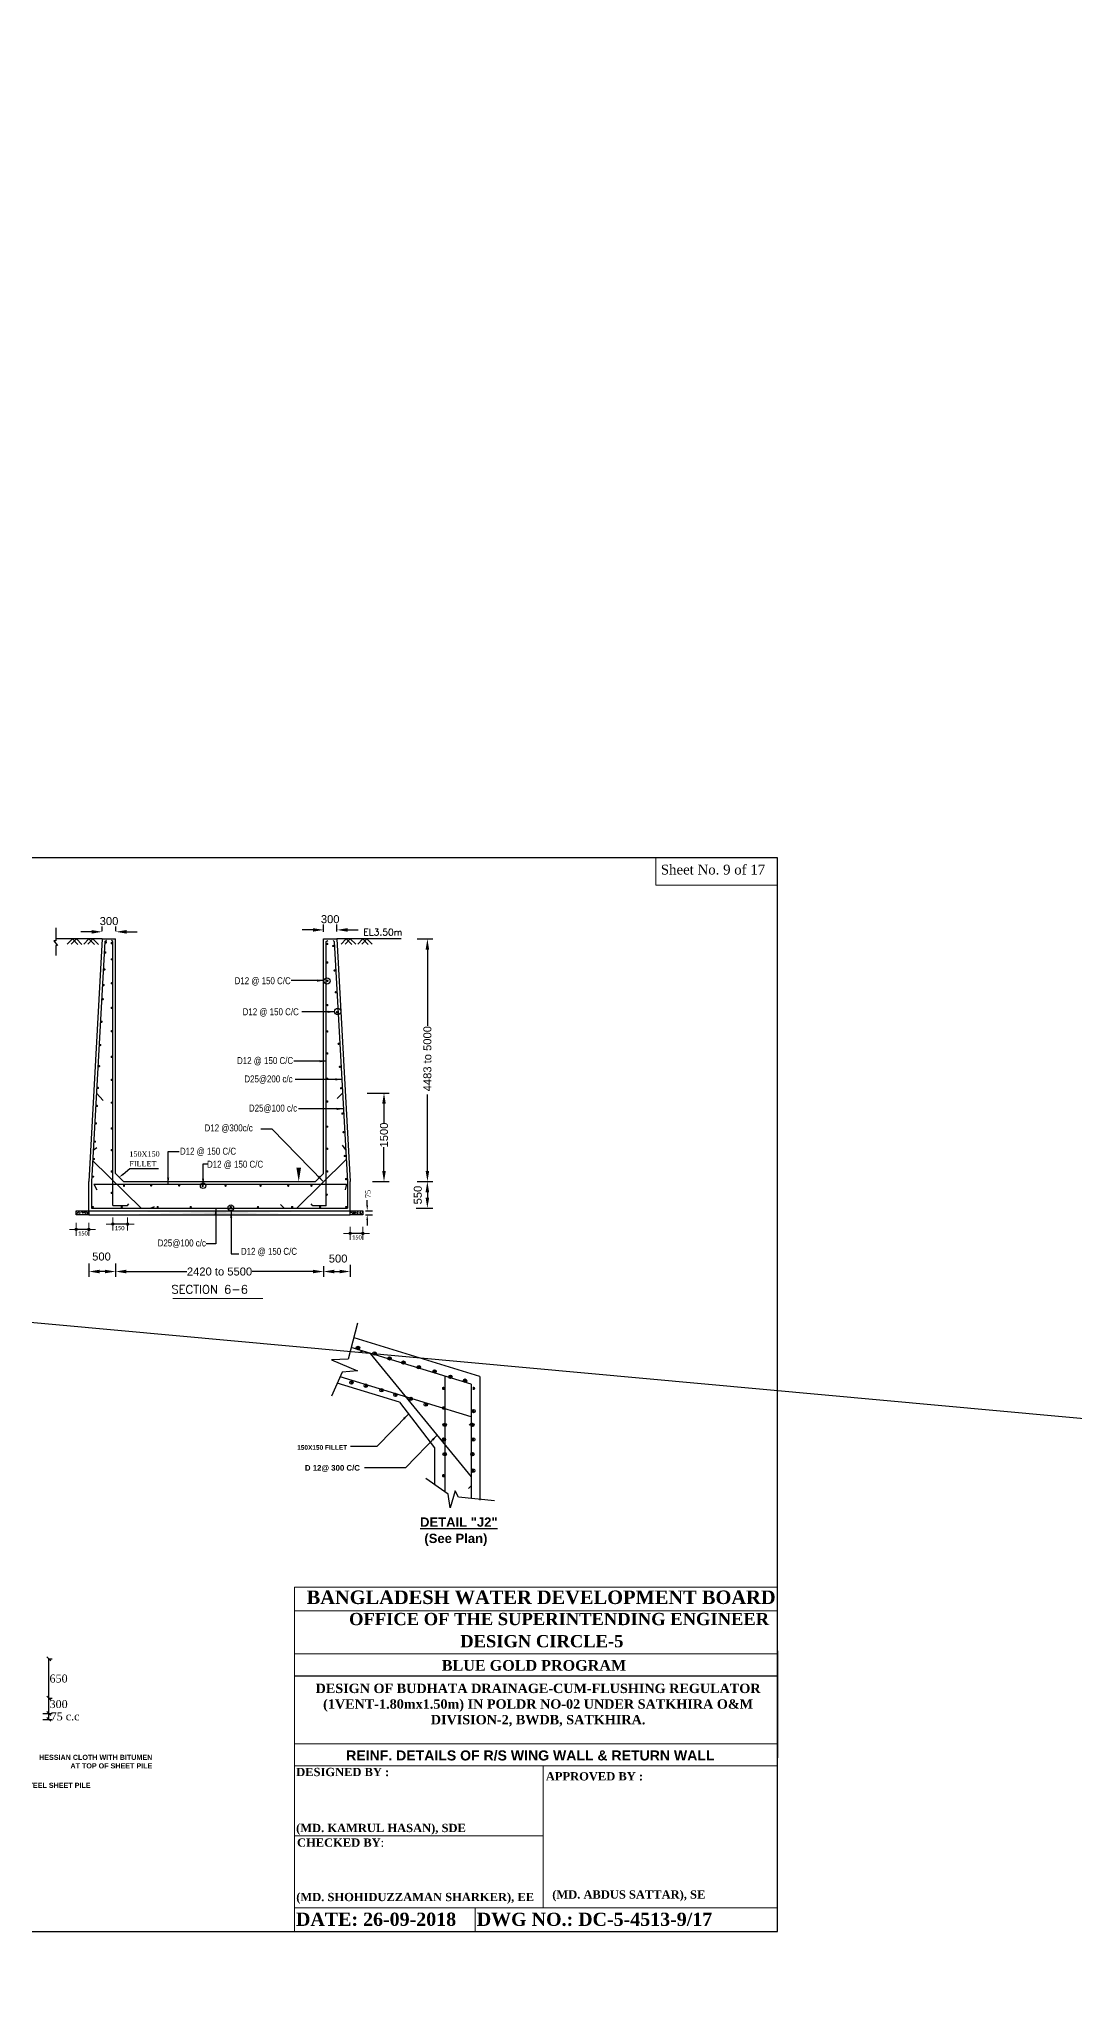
# Model space of a CAD drawing. Extents: x -298162 to 1078160, y -513173 to -216568.
# Drawn here: x 367770 to 387188, y -290084 to -253326 of the extents above; entities that cross this region are included whole.
import ezdxf

# ---------------------------------------------------------------- set-up
doc = ezdxf.new("R2010")
doc.units = 0
doc.header["$MEASUREMENT"] = 0
doc.linetypes.add('ACAD_ISO02W100', pattern=[15, 12, -3])
doc.layers.get('0').update_dxf_attribs({"linetype": 'CONTINUOUS'})
doc.layers.get('DEFPOINTS').update_dxf_attribs({"linetype": 'CONTINUOUS'})
for name, color, linetype, lineweight in [('Dim', 7, 'CONTINUOUS', 9), ('doted', 172, 'ACAD_ISO02W100', 30), ('Left Bank Profile', 7, 'CONTINUOUS', 25)]:
    doc.layers.add(name, color=color, linetype=linetype, lineweight=lineweight)
for name, color, linetype in [('ELEVATION', 7, 'CONTINUOUS'), ('LINE', 7, 'CONTINUOUS'), ('SLOPEEARTH', 3, 'CONTINUOUS'), ('TEXT', 10, 'CONTINUOUS')]:
    doc.layers.add(name, color=color, linetype=linetype)
doc.styles.add('ARIAL', font='ARIALN.TTF')
doc.styles.add('Arial-20', font='arial.ttf')
doc.styles.add('BIG', font='ROMANT.SHX')
doc.styles.add('cb', font='calibri.ttf')
doc.styles.get("Standard").update_dxf_attribs({"font": 'times.ttf', "height": 250})
doc.styles.add('sum', font='arialbd.ttf')
doc.dimstyles.new('3', dxfattribs={"dimtxt": 225, "dimasz": 350, "dimexe": 100, "dimexo": 25, "dimgap": 9, "dimtad": 0, "dimdec": 0, "dimzin": 0, "dimdsep": 46, "dimtxsty": 'Standard', "dimcen": 0, "dimclrt": 256, "dimadec": 0, "dimazin": 0, "dimtfac": 1, "dimtdec": 0, "dimtofl": 0, "dimtmove": 2, "dimatfit": 3, "dimfxl": 1, "dimtolj": 1, "dimtzin": 0, "dimarcsym": 0})
doc.dimstyles.new('FAHIM', dxfattribs={"dimscale": 0.6, "dimtxt": 150, "dimasz": 0.25, "dimexe": 0.18, "dimexo": 0.0625, "dimgap": 5, "dimtad": 1, "dimdec": 0, "dimrnd": 1, "dimzin": 12, "dimdsep": 46, "dimtxsty": 'cb', "dimblk1": 'FAHIM', "dimblk2": 'FAHIM', "dimsah": 1, "dimcen": -0.09, "dimse1": 1, "dimse2": 1, "dimclrd": 7, "dimclrt": 7, "dimadec": 0, "dimazin": 0, "dimtfac": 0.01, "dimtdec": 0, "dimtmove": 2, "dimatfit": 3, "dimldrblk": 'FAHIM', "dimfxl": 1, "dimtolj": 1, "dimtzin": 12, "dimarcsym": 0})
doc.dimstyles.new('Oblique', dxfattribs={"dimtxt": 75, "dimasz": 75, "dimexe": 60, "dimexo": 60, "dimgap": 25, "dimtad": 2, "dimtih": 1, "dimtoh": 1, "dimdec": 0, "dimzin": 0, "dimdsep": 46, "dimtxsty": 'Standard', "dimblk": 'OBLIQUE', "dimcen": 0, "dimadec": 0, "dimazin": 0, "dimtfac": 1, "dimtdec": 0, "dimtofl": 0, "dimtmove": 0, "dimatfit": 3, "dimldrblk": 'NONE', "dimfxl": 1, "dimtolj": 1, "dimtzin": 0, "dimarcsym": 0})
pattern_1 = [(50, (38742.505, -281477.84), (71.726018, -6.275213), [7.5, -82.5]), (355, (38742.505, -281477.84), (-13.875133, 75.219213), [6, -66]), (100.4514, (38748.48, -281478.365), (57.850938, 68.943954), [6.374019, -70.114211]), (46.1842, (38742.505, -281457.84), (106.724105, -16.551901), [11.25, -123.75]), (96.6356, (38751.4, -281459.22), (93.46627, 97.411787), [9.56103, -105.1713]), (351.1842, (38742.5, -281457.84), (93.466195, 97.41186), [9, -99]), (21, (38752.505, -281462.84), (59.690705, -40.261889), [7.5, -82.5]), (326, (38752.505, -281462.84), (24.331533, 72.515005), [6, -66]), (71.4514, (38757.48, -281466.2), (84.022263, 32.25305), [6.374019, -70.114211]), (37.5, (38742.505, -281477.842), (1.2159855, 33.2893854), [0, -65.2, 0, -67, 0, -66.25]), (7.5, (38742.505, -281477.842), (26.3069537, 39.441171), [0, -38.2, 0, -63.7, 0, -25.25]), (327.5, (38720.205, -281477.842), (53.3822436, -2.2554872), [0, -25, 0, -78, 0, -103.5]), (317.5, (38710.205, -281477.842), (58.318617, 10.010498), [0, -32.5, 0, -51.8, 0, -73.5])]

# ---------------------------------------------------------------- blocks, each defined once
blk = doc.blocks.new('*D509')
at = {"layer": 'DEFPOINTS', "color": 0, "lineweight": -2}
for p in [(373894, -273084), (374235, -273084), (373992, -274744)]:
    blk.add_point(p, dxfattribs=at)
at = {"layer": 'LINE', "color": 0, "lineweight": -2}
for p, q in [((373919, -273084), (374335, -273084)), ((374235, -273284), (374235, -273645)), ((374235, -274544), (374235, -274097)), ((374017, -274744), (374335, -274744))]:
    blk.add_line(p, q, dxfattribs=at)
for points in [[(374202, -273284), (374269, -273284), (374235, -273084)], [(374202, -274544), (374269, -274544), (374235, -274744)]]:
    blk.add_solid(points, dxfattribs=at)
at = {"layer": 'LINE', "insert": (374235, -273871), "char_height": 150, "attachment_point": 5, "rotation": 90, "style": 'Arial-20'}
blk.add_mtext('\\A1;1500', dxfattribs=at)
blk = doc.blocks.new('*D510')
at = {"layer": 'DEFPOINTS', "color": 0, "lineweight": -2}
for p in [(374831, -274744), (374814, -275244), (375048, -275244)]:
    blk.add_point(p, dxfattribs=at)
at = {"layer": 'LINE', "color": 0, "lineweight": -2}
for p, q in [((374856, -274744), (375148, -274744)), ((375048, -274944), (375048, -275044)), ((374839, -275244), (375148, -275244))]:
    blk.add_line(p, q, dxfattribs=at)
for points in [[(375015, -274944), (375082, -274944), (375048, -274744)], [(375015, -275044), (375082, -275044), (375048, -275244)]]:
    blk.add_solid(points, dxfattribs=at)
at = {"layer": 'LINE', "insert": (374869, -274997), "char_height": 150, "attachment_point": 5, "rotation": 90, "style": 'Arial-20'}
blk.add_mtext('\\A1;550', dxfattribs=at)
blk = doc.blocks.new('*D511')
at = {"layer": 'DEFPOINTS', "color": 0, "lineweight": -2}
for p in [(374831, -270194), (375049, -270194), (374831, -274744)]:
    blk.add_point(p, dxfattribs=at)
at = {"layer": 'LINE', "color": 0, "lineweight": -2}
for p, q in [((374856, -270194), (375149, -270194)), ((375049, -270394), (375049, -271826)), ((375049, -274544), (375049, -273113)), ((374856, -274744), (375149, -274744))]:
    blk.add_line(p, q, dxfattribs=at)
for points in [[(375016, -270394), (375082, -270394), (375049, -270194)], [(375016, -274544), (375082, -274544), (375049, -274744)]]:
    blk.add_solid(points, dxfattribs=at)
at = {"layer": 'LINE', "insert": (375049, -272469), "char_height": 150, "attachment_point": 5, "rotation": 90, "style": 'Arial-20'}
blk.add_mtext('\\A1; 4483 to 5000', dxfattribs=at)
blk = doc.blocks.new('*D512')
at = {"layer": 'DEFPOINTS', "color": 0, "lineweight": -2}
for p in [(373101, -276306), (373601, -276277), (373601, -276430)]:
    blk.add_point(p, dxfattribs=at)
at = {"layer": 'LINE', "color": 0, "lineweight": -2}
for p, q in [((373101, -276331), (373101, -276530)), ((373601, -276302), (373601, -276530)), ((373301, -276430), (373401, -276430))]:
    blk.add_line(p, q, dxfattribs=at)
for points in [[(373301, -276397), (373301, -276464), (373101, -276430)], [(373401, -276397), (373401, -276464), (373601, -276430)]]:
    blk.add_solid(points, dxfattribs=at)
at = {"layer": 'LINE', "insert": (373375, -276188), "char_height": 150, "attachment_point": 5, "style": 'Arial-20'}
blk.add_mtext('\\A1;500', dxfattribs=at)
blk = doc.blocks.new('*D513')
at = {"layer": 'DEFPOINTS', "color": 0, "lineweight": -2}
for p in [(368701, -276253), (369201, -276253), (368701, -276431)]:
    blk.add_point(p, dxfattribs=at)
at = {"layer": 'LINE', "color": 0, "lineweight": -2}
for p, q in [((368701, -276278), (368701, -276531)), ((369201, -276278), (369201, -276531)), ((369001, -276431), (368901, -276431))]:
    blk.add_line(p, q, dxfattribs=at)
for points in [[(368901, -276397), (368901, -276464), (368701, -276431)], [(369001, -276397), (369001, -276464), (369201, -276431)]]:
    blk.add_solid(points, dxfattribs=at)
at = {"layer": 'LINE', "insert": (368938, -276150), "char_height": 150, "attachment_point": 5, "style": 'Arial-20'}
blk.add_mtext('\\A1;500', dxfattribs=at)
blk = doc.blocks.new('*D514')
at = {"layer": 'DEFPOINTS', "color": 0, "lineweight": -2}
for p in [(369201, -276336), (373101, -276336), (373101, -276431)]:
    blk.add_point(p, dxfattribs=at)
at = {"layer": 'LINE', "color": 0, "lineweight": -2}
for p, q in [((369201, -276361), (369201, -276531)), ((373101, -276361), (373101, -276531)), ((369401, -276431), (370538, -276431)), ((372901, -276431), (371763, -276431))]:
    blk.add_line(p, q, dxfattribs=at)
for points in [[(369401, -276397), (369401, -276464), (369201, -276431)], [(372901, -276397), (372901, -276464), (373101, -276431)]]:
    blk.add_solid(points, dxfattribs=at)
at = {"layer": 'LINE', "insert": (371151, -276431), "char_height": 150, "attachment_point": 5, "style": 'Arial-20'}
blk.add_mtext('\\A1;2420 to 5500', dxfattribs=at)
blk = doc.blocks.new('*D515')
at = {"layer": 'DEFPOINTS', "color": 0, "lineweight": -2}
for p in [(368951, -270072), (369207, -270061), (369207, -270072)]:
    blk.add_point(p, dxfattribs=at)
at = {"layer": 'LINE', "color": 0, "lineweight": -2}
for p, q in [((368751, -270061), (368551, -270061)), ((368951, -270047), (368951, -269961)), ((369207, -270047), (369207, -269961)), ((369407, -270061), (369607, -270061))]:
    blk.add_line(p, q, dxfattribs=at)
for points in [[(368751, -270028), (368751, -270095), (368951, -270061)], [(369407, -270028), (369407, -270095), (369207, -270061)]]:
    blk.add_solid(points, dxfattribs=at)
at = {"layer": 'LINE', "insert": (369079, -269861), "char_height": 150, "attachment_point": 5, "style": 'Arial-20'}
blk.add_mtext('\\A1;300', dxfattribs=at)
blk = doc.blocks.new('*D516')
at = {"layer": 'DEFPOINTS', "color": 0, "lineweight": -2}
for p in [(373101, -270088), (373351, -270025), (373351, -270082)]:
    blk.add_point(p, dxfattribs=at)
at = {"layer": 'LINE', "color": 0, "lineweight": -2}
for p, q in [((372901, -270025), (372701, -270025)), ((373101, -270063), (373101, -269925)), ((373351, -270057), (373351, -269925)), ((373551, -270025), (373751, -270025))]:
    blk.add_line(p, q, dxfattribs=at)
for points in [[(372901, -269992), (372901, -270059), (373101, -270025)], [(373551, -269992), (373551, -270059), (373351, -270025)]]:
    blk.add_solid(points, dxfattribs=at)
at = {"layer": 'LINE', "insert": (373226, -269825), "char_height": 150, "attachment_point": 5, "style": 'Arial-20'}
blk.add_mtext('\\A1;300', dxfattribs=at)
blk = doc.blocks.new('FAHIM')
at = {"layer": 'Dim', "color": 7}
for p, q in [((-738, 0), (762, 0)), ((0, -750), (0, 750))]:
    blk.add_line(p, q, dxfattribs=at)
at = {"layer": 'Dim', "color": 7, "const_width": 150}
blk.add_lwpolyline([(-75, 0, 1), (75, 0, 1)], format="xyb", close=True, dxfattribs=at)
at = {"layer": 'Dim', "color": 7}
for points in [[(-148, -2, 1), (152, -2, 1)], [(-147, -1, 1), (153, -1, 1)]]:
    blk.add_lwpolyline(points, format="xyb", close=True, dxfattribs=at)
blk = doc.blocks.new('*D542')
at = {"layer": 'DEFPOINTS', "color": 0, "linetype": 'ByBlock', "lineweight": -2}
for p in [(369151, -275195), (369428, -275195), (369151, -275540)]:
    blk.add_point(p, dxfattribs=at)
at = {"layer": 'LINE', "color": 7, "linetype": 'ByBlock', "lineweight": -2}
blk.add_line((369428, -275540), (369151, -275540), dxfattribs=at)
at = {"layer": 'LINE', "color": 7, "linetype": 'ByBlock', "lineweight": -2, "xscale": 0.162, "yscale": 0.162, "zscale": 0.162, "rotation": 180}
blk.add_blockref('FAHIM', (369151, -275540), dxfattribs=at)
at = {"layer": 'LINE', "color": 7, "linetype": 'ByBlock', "lineweight": -2, "xscale": 0.162, "yscale": 0.162, "zscale": 0.162}
blk.add_blockref('FAHIM', (369428, -275540), dxfattribs=at)
at = {"layer": 'LINE', "color": 7, "linetype": 'ByBlock', "lineweight": -2, "insert": (369277, -275617), "char_height": 180, "attachment_point": 5, "style": 'cb'}
blk.add_mtext('\\A1;{\\H0.4333x;150}', dxfattribs=at)
blk = doc.blocks.new('*D556')
at = {"layer": 'DEFPOINTS', "color": 0, "linetype": 'ByBlock', "lineweight": -2}
for p in [(368463, -275294), (368701, -275294), (368463, -275640)]:
    blk.add_point(p, dxfattribs=at)
at = {"layer": 'LINE', "color": 7, "linetype": 'ByBlock', "lineweight": -2}
blk.add_line((368700, -275640), (368464, -275640), dxfattribs=at)
at = {"layer": 'LINE', "color": 7, "linetype": 'ByBlock', "lineweight": -2, "xscale": 0.162, "yscale": 0.162, "zscale": 0.162, "rotation": 180}
blk.add_blockref('FAHIM', (368463, -275640), dxfattribs=at)
at = {"layer": 'LINE', "color": 7, "linetype": 'ByBlock', "lineweight": -2, "xscale": 0.162, "yscale": 0.162, "zscale": 0.162}
blk.add_blockref('FAHIM', (368701, -275640), dxfattribs=at)
at = {"layer": 'LINE', "color": 7, "linetype": 'ByBlock', "lineweight": -2, "insert": (368590, -275716), "char_height": 180, "attachment_point": 5, "style": 'cb'}
blk.add_mtext('\\A1;{\\H0.4333x;150}', dxfattribs=at)
blk = doc.blocks.new('*D557')
at = {"layer": 'DEFPOINTS', "color": 0, "linetype": 'ByBlock', "lineweight": -2}
for p in [(373601, -275369), (373838, -275369), (373601, -275715)]:
    blk.add_point(p, dxfattribs=at)
at = {"layer": 'LINE', "color": 7, "linetype": 'ByBlock', "lineweight": -2}
blk.add_line((373838, -275715), (373601, -275715), dxfattribs=at)
at = {"layer": 'LINE', "color": 7, "linetype": 'ByBlock', "lineweight": -2, "xscale": 0.162, "yscale": 0.162, "zscale": 0.162, "rotation": 180}
blk.add_blockref('FAHIM', (373601, -275715), dxfattribs=at)
at = {"layer": 'LINE', "color": 7, "linetype": 'ByBlock', "lineweight": -2, "xscale": 0.162, "yscale": 0.162, "zscale": 0.162}
blk.add_blockref('FAHIM', (373838, -275715), dxfattribs=at)
at = {"layer": 'LINE', "color": 7, "linetype": 'ByBlock', "lineweight": -2, "insert": (373727, -275791), "char_height": 180, "attachment_point": 5, "style": 'cb'}
blk.add_mtext('\\A1;{\\H0.4333x;150}', dxfattribs=at)
blk = doc.blocks.new('_Oblique')
at = {"color": 0, "linetype": 'ByBlock', "lineweight": -2}
blk.add_line((-0.5, -0.5), (0.5, 0.5), dxfattribs=at)
blk = doc.blocks.new('*D61')
at = {"layer": 'DEFPOINTS', "color": 0, "lineweight": -2}
for p in [(367778, -284716), (367778, -284828), (367951, -284716)]:
    blk.add_point(p, dxfattribs=at)
at = {"layer": 'LINE', "color": 0, "lineweight": -2}
for p, q in [((367835, -284716), (368008, -284716)), ((367835, -284828), (368008, -284828)), ((367951, -284828), (367951, -284716))]:
    blk.add_line(p, q, dxfattribs=at)
at = {"layer": 'LINE', "color": 0, "lineweight": -2, "xscale": 71.25, "yscale": 71.25, "zscale": 71.25}
for p, rotation in [((367951, -284716), 90), ((367951, -284828), 270)]:
    blk.add_blockref('_Oblique', p, dxfattribs=dict(at, rotation=rotation))
at = {"layer": 'LINE', "color": 0, "insert": (368255, -284772), "char_height": 250, "attachment_point": 5}
blk.add_mtext('\\A1;{\\H0.6x;75 c.c}', dxfattribs=at)
blk = doc.blocks.new('_None')
blk = doc.blocks.new('*D64')
at = {"layer": 'DEFPOINTS', "color": 0, "lineweight": -2}
for p in [(367876, -284429), (367951, -284429), (367876, -284716)]:
    blk.add_point(p, dxfattribs=at)
at = {"layer": 'LINE', "color": 0, "lineweight": -2}
for p, q in [((367936, -284429), (368011, -284429)), ((367951, -284716), (367951, -284429)), ((367936, -284716), (368011, -284716))]:
    blk.add_line(p, q, dxfattribs=at)
at = {"layer": 'LINE', "color": 0, "lineweight": -2, "xscale": 75, "yscale": 75, "zscale": 75}
for p, rotation in [((367951, -284429), 90), ((367951, -284716), 270)]:
    blk.add_blockref('_Oblique', p, dxfattribs=dict(at, rotation=rotation))
at = {"layer": 'LINE', "color": 0, "insert": (368134, -284541), "char_height": 250, "attachment_point": 5}
blk.add_mtext('\\A1;{\\H0.6x;300}', dxfattribs=at)
blk = doc.blocks.new('*D65')
at = {"layer": 'DEFPOINTS', "color": 0, "lineweight": -2}
for p in [(367875, -283694), (367951, -283694), (367875, -284429)]:
    blk.add_point(p, dxfattribs=at)
at = {"layer": 'LINE', "color": 0, "lineweight": -2}
for p, q in [((367935, -283694), (368011, -283694)), ((367951, -284429), (367951, -283694)), ((367935, -284429), (368011, -284429))]:
    blk.add_line(p, q, dxfattribs=at)
at = {"layer": 'LINE', "color": 0, "lineweight": -2, "xscale": 75, "yscale": 75, "zscale": 75}
for p, rotation in [((367951, -283694), 90), ((367951, -284429), 270)]:
    blk.add_blockref('_Oblique', p, dxfattribs=dict(at, rotation=rotation))
at = {"layer": 'LINE', "color": 0, "insert": (368133, -284062), "char_height": 250, "attachment_point": 5}
blk.add_mtext('\\A1;{\\H0.6x;650}', dxfattribs=at)

msp = doc.modelspace()

# ---------------------------------------------------------------- hatches: boundary and pattern name
for points in [[(373730.314, -277836.729), (373730.314, -277890.921, 0.587115751), (373778.868, -277863.825, 0.587115751)], [(374040.732, -277937.698), (374040.732, -277991.89, 0.587115751), (374089.286, -277964.794, 0.587115751)], [(374322.273, -278031.455), (374322.273, -278085.647, 0.587115751), (374370.827, -278058.551, 0.587115751)], [(374582.158, -278110.787), (374582.158, -278164.979, 0.587115751), (374630.711, -278137.883, 0.587115751)], [(374870.918, -278197.332), (374870.918, -278251.524, 0.587115751), (374919.472, -278224.428, 0.587115751)], [(373607.591, -278485.815), (373607.591, -278540.007, 0.587115751), (373656.145, -278512.911, 0.587115751)], [(373876.131, -278543.511), (373876.131, -278597.703, 0.587115751), (373924.685, -278570.607, 0.587115751)], [(374172.11, -278630.056), (374172.11, -278684.248, 0.587115751), (374220.664, -278657.152, 0.587115751)], [(375166.898, -278276.665), (375166.898, -278330.857, 0.587115751), (375215.451, -278303.761, 0.587115751)], [(375368.386, -278593.996), (375368.386, -278648.187, -0.587115751), (375319.833, -278621.091, -0.587115751)], [(375462.877, -278377.634), (375462.877, -278431.826, 0.587115751), (375511.431, -278404.73, 0.587115751)], [(375737.2, -278449.754), (375737.2, -278503.946, 0.587115751), (375785.753, -278476.85, 0.587115751)], [(375897.455, -278593.996), (375897.455, -278648.187, 0.587115751), (375946.008, -278621.091, 0.587115751)], [(374431.995, -278716.601), (374431.995, -278770.792, 0.587115751), (374480.548, -278743.696, 0.587115751)], [(374720.756, -278788.721), (374720.756, -278842.913, 0.587115751), (374769.309, -278815.817, 0.587115751)], [(375002.297, -278896.902), (375002.297, -278951.094, 0.587115751), (375050.85, -278923.998, 0.587115751)], [(375368.386, -278961.811), (375368.386, -279016.003, -0.587115751), (375319.833, -278988.907, -0.587115751)], [(375356.029, -279279.141), (375356.029, -279333.333, 0.587115751), (375404.582, -279306.237, 0.587115751)], [(375909.812, -279279.141), (375909.812, -279333.333, -0.587115751), (375861.258, -279306.237, -0.587115751)], [(375931.469, -279019.507), (375931.469, -279073.699, -0.587115751), (375882.916, -279046.603, -0.587115751)], [(375341.59, -279553.199), (375341.59, -279607.391, 0.587115751), (375390.144, -279580.295, 0.587115751)], [(375924.25, -279553.199), (375924.25, -279607.391, -0.587115751), (375875.697, -279580.295, -0.587115751)], [(375356.029, -279827.258), (375356.029, -279881.45, 0.587115751), (375404.582, -279854.354, 0.587115751)], [(375909.812, -279827.258), (375909.812, -279881.45, -0.587115751), (375861.258, -279854.354, -0.587115751)], [(375368.386, -280231.133), (375368.386, -280285.325, -0.587115751), (375319.833, -280258.229, -0.587115751)], [(375924.25, -280137.376), (375924.25, -280191.568, -0.587115751), (375875.697, -280164.472, -0.587115751)]]:
    msp.add_hatch(color=0).paths.add_polyline_path(points)
h = msp.add_hatch(color=0)
h.paths.add_polyline_path([(375340.907, -279306.237, 0.659719078), (375394.722, -279329.272), (375394.722, -279283.202, 0.659719078)])
h.paths.add_polyline_path([(375390.144, -279580.295, 1), (375326.469, -279580.295, 1)])
h.paths.add_polyline_path([(375394.722, -279877.389), (375394.722, -279831.319, 0.659719078), (375340.907, -279854.354, 0.659719078)])
h = msp.add_hatch(color=0)
h.paths.add_polyline_path([(375871.118, -279283.202, -0.659719078), (375924.933, -279306.237, -0.659719078), (375871.118, -279329.272)])
h.paths.add_polyline_path([(375875.697, -279580.295, -1), (375939.372, -279580.295, -1)])
h.paths.add_polyline_path([(375871.118, -279831.319, -0.659719078), (375924.933, -279854.354, -0.659719078), (375871.118, -279877.389)])
at = {"layer": 'LINE', "lineweight": 5}
h = msp.add_hatch(dxfattribs=at)
h.set_pattern_fill('AR-CONC', color=0, scale=10, style=0)
h.set_pattern_definition(pattern_1)
h.paths.add_polyline_path([(368463.489, -275294.341), (368700.588, -275294.341), (368700.588, -275369.341), (368463.489, -275369.341)])
at = {"layer": 'LINE', "linetype": 'ByBlock', "lineweight": -2}
h = msp.add_hatch(dxfattribs=at)
h.set_pattern_fill('AR-CONC', color=0, scale=10, style=0)
h.set_pattern_definition([(50, (-1484.05, -280740.58), (71.726018, -6.2752135), [7.5, -82.5]), (355, (-1484.05, -280740.58), (-13.875133, 75.219213), [6, -66]), (100.4514, (-1478.07, -280741.1), (57.850938, 68.943954), [6.374019, -70.114211]), (46.1842, (-1484.05, -280720.58), (106.724105, -16.551901), [11.25, -123.75]), (96.6356, (-1475.15, -280721.96), (93.46627, 97.411787), [9.56103, -105.1713]), (351.1842, (-1484.05, -280720.58), (93.466195, 97.41186), [9, -99]), (21, (-1474.05, -280725.58), (59.690705, -40.261889), [7.5, -82.5]), (326, (-1474.05, -280725.58), (24.331533, 72.515005), [6, -66]), (71.4514, (-1469.074, -280728.935), (84.022263, 32.25305), [6.374019, -70.114211]), (37.5, (-1484.048, -280740.58), (1.2159855, 33.2893854), [0, -65.2, 0, -67, 0, -66.25]), (7.5, (-1484.05, -280740.58), (26.3069537, 39.4411712), [0, -38.2, 0, -63.7, 0, -25.25]), (327.5, (-1506.348, -280740.58), (53.3822436, -2.2554872), [0, -25, 0, -78, 0, -103.5]), (317.5, (-1516.35, -280740.58), (58.318617, 10.010498), [0, -32.5, 0, -51.8, 0, -73.5])])
edge = h.paths.add_edge_path()
edge.add_line((368700.588, -275294.341), (373600.588, -275294.341))
edge.add_line((368700.588, -275369.341), (373600.588, -275369.341))
at = {"layer": 'LINE', "lineweight": 5}
h = msp.add_hatch(dxfattribs=at)
h.set_pattern_fill('AR-CONC', color=0, scale=10, style=0)
h.set_pattern_definition(pattern_1)
h.paths.add_polyline_path([(373600.588, -275294.341), (373837.686, -275294.341), (373837.686, -275369.341), (373600.588, -275369.341)])

# ---------------------------------------------------------------- linework, layer by layer
at = {"color": 0}
for p, q in [((373739.378, -277395.873), (373566.122, -278073.806)), ((375871.118, -278544.256), (373621.401, -277857.504)), ((376034.23, -278397.158), (373673.143, -277676.409)), ((373566.122, -278073.806), (373248.486, -278088.23)), ((373248.486, -278088.23), (373739.378, -278290.168)), ((373976.676, -277965.956), (375871.118, -280277.133)), ((373450.618, -278319.017), (373248.486, -278766.164)), ((374523.216, -278879.521), (373358.03, -278523.834)), ((375871.118, -279152.848), (373412.902, -278402.45)), ((373739.378, -278290.168), (373450.618, -278319.017)), ((375375.605, -278392.995), (375375.605, -280560.246)), ((375871.118, -278544.256), (375871.118, -280684.8)), ((376034.23, -278397.158), (376034.23, -280719.572)), ((374523.216, -278879.521), (375184.157, -279737.916)), ((375184.157, -279737.916), (375184.157, -280436.488)), ((375436.559, -280601.633), (375017.856, -280313.151)), ((375472.654, -280861.268), (375436.559, -280601.633)), ((375566.501, -280543.937), (375472.654, -280861.268)), ((375631.472, -280659.33), (375566.501, -280543.937)), ((376310.059, -280731.451), (375631.472, -280659.33))]:
    msp.add_line(p, q, dxfattribs=at)
at = {"color": 0, "lineweight": 13}
for p, q in [((372559.168, -282345.87), (381612.973, -282345.87)), ((372559.168, -282345.87), (372559.168, -288801.995)), ((372559.168, -282794.939), (381612.973, -282794.939)), ((372559.168, -283596.029), (381612.973, -283596.029)), ((372559.168, -285288.046), (381612.973, -285288.046)), ((372559.168, -285694.944), (381612.973, -285694.944)), ((377217.211, -288360.777), (377217.211, -285694.944)), ((377217.211, -288360.777), (377217.211, -286365.99)), ((377217.211, -288360.777), (377217.211, -286365.99)), ((377217.211, -288360.777), (377217.211, -286365.99)), ((372559.168, -287012.611), (377222.577, -287012.611)), ((372559.168, -288360.777), (381496.789, -288360.777)), ((373251.316, -288360.777), (381612.973, -288360.777)), ((373251.316, -288360.777), (381496.789, -288360.777)), ((373251.316, -288360.777), (381496.789, -288360.777)), ((375944.179, -288360.777), (375944.179, -288801.995)), ((372559.168, -288801.995), (381612.973, -288801.995))]:
    msp.add_line(p, q, dxfattribs=at)
at = {"color": 0}
for centre in [(373747.03, -277863.825), (374057.448, -277964.794), (374338.989, -278058.551), (374598.874, -278137.883), (374887.634, -278224.428), (373624.307, -278512.911), (373892.847, -278570.607), (374188.827, -278657.152), (375183.614, -278303.761), (375479.593, -278404.73), (375753.916, -278476.85), (374448.711, -278743.696), (374737.472, -278815.817), (375019.013, -278923.998), (375372.745, -279306.237), (375893.096, -279306.237), (375914.753, -279046.603), (375358.307, -279580.295), (375907.534, -279580.295), (375372.745, -279854.354), (375893.096, -279854.354), (375907.534, -280164.472)]:
    msp.add_circle(centre, 31.837, dxfattribs=at)
at = {"layer": 'DEFPOINTS', "color": 0, "linetype": 'ByBlock'}
msp.add_point((380760.669, -274744.341), dxfattribs=at)
at = {"layer": 'doted', "color": 0, "linetype": 'ByBlock', "lineweight": 13}
msp.add_lwpolyline([(381612.973, -268675.545), (379333.259, -268675.545), (379333.259, -269183.804), (381612.973, -269183.804)], close=True, dxfattribs=at)
at = {"layer": 'Left Bank Profile', "color": 0}
msp.add_lwpolyline([(381612.973, -283539.563), (381612.973, -285547.251)], dxfattribs=at)
at = {"layer": 'LINE', "color": 1, "linetype": 'ByBlock', "lineweight": -2}
msp.add_line((-298162.249, -216567.594), (1078159.826, -342283.3), dxfattribs=at)
at = {"layer": 'LINE', "color": 0}
for p, q in [((368078.711, -269985.501), (368078.711, -270231.973)), ((368078.711, -270231.973), (368041.67, -270231.973)), ((368041.67, -270231.973), (368115.753, -270318.239)), ((368078.711, -270318.239), (368078.711, -270503.093)), ((368115.753, -270318.239), (368078.711, -270318.239)), ((368081.871, -270351.23), (368081.871, -270355.957)), ((368950.588, -270194.341), (368091.058, -270195.003)), ((368950.588, -270194.341), (368700.588, -274744.341)), ((368997.916, -270244.341), (368750.512, -274747.084)), ((368950.588, -270194.341), (369200.588, -270194.341)), ((368997.916, -270244.341), (369031.069, -270220.681)), ((369150.588, -270244.341), (369127.629, -270225.275)), ((369150.588, -275194.659), (369150.588, -270244.341)), ((369200.588, -274594.341), (369200.588, -270194.341)), ((373100.588, -274594.341), (373100.588, -270194.341)), ((373100.588, -270194.341), (373350.588, -270194.341)), ((373150.588, -270244.341), (373179.949, -270224.808)), ((373150.588, -275198.704), (373150.588, -270244.341)), ((373303.259, -270244.341), (373280.087, -270226.131)), ((373303.259, -270244.341), (373550.663, -274747.084)), ((373350.588, -270194.341), (373600.588, -274744.341)), ((374558.515, -270194.341), (373350.588, -270194.341)), ((373056.009, -272486.534), (372714.732, -272486.534)), ((368841.918, -273083.501), (368969.484, -273223.556)), ((373459.257, -273083.501), (373357.204, -273185.359)), ((368782.931, -274157.057), (368847.775, -274102.864)), ((373517.871, -274150.273), (373459.702, -274063.489)), ((368772.322, -274350.145), (369682.405, -275244.341)), ((369346.291, -274604.454), (369468.63, -274499.252)), ((369468.63, -274499.252), (370004.1, -274499.252)), ((373527.786, -274330.723), (372599.903, -275244.341)), ((368700.588, -275369.341), (368700.588, -274744.341)), ((368750.512, -274747.084), (368750.512, -275244.341)), ((368791.833, -274794.341), (373533.606, -274794.341)), ((368791.833, -274794.341), (368849.995, -274898.892)), ((369200.588, -274594.341), (369350.588, -274744.341)), ((369350.588, -274744.341), (372950.588, -274744.341)), ((373100.588, -274594.341), (372950.588, -274744.341)), ((373533.606, -274794.341), (373509.632, -274901.725)), ((373550.663, -274747.084), (373550.663, -275244.341)), ((373600.588, -275369.341), (373600.588, -274744.341)), ((368700.588, -275294.341), (373600.588, -275294.341)), ((368750.512, -275244.341), (373550.663, -275244.341)), ((369856.178, -275243.249), (369931.879, -275209.112)), ((372361.396, -275244.341), (372292.79, -275175.111)), ((373889.656, -275289.889), (374020.401, -275289.889)), ((373920.401, -275189.889), (373920.401, -275089.889)), ((368700.588, -275369.341), (373600.588, -275369.341)), ((373889.656, -275366.462), (374020.401, -275366.462)), ((373920.401, -275466.462), (373920.401, -275566.462)), ((372565.643, -284010.892), (381612.973, -284010.892))]:
    msp.add_line(p, q, dxfattribs=at)
at = {"layer": 'LINE', "color": 0, "linetype": 'ByBlock', "lineweight": -2}
for p, q in [((369150.588, -275194.659), (369427.848, -275194.659)), ((369427.848, -275194.659), (369449.991, -275164.109)), ((372897.966, -275198.704), (372868.394, -275158.501)), ((373150.588, -275198.704), (372897.966, -275198.704)), ((373841.871, -277924.805), (373780.957, -277944.89)), ((375871.118, -279273.465), (375830.876, -279311.192)), ((375871.118, -280449.453), (375818.772, -280498.456))]:
    msp.add_line(p, q, dxfattribs=at)
at = {"layer": 'LINE', "color": 0}
msp.add_lwpolyline([(353151.327, -288801.995), (381612.973, -288801.995), (381612.973, -268675.545), (353151.327, -268675.545)], close=True, dxfattribs=at)
for points in [[(368295.094, -270294.003), (368392.091, -270194.771), (368494.094, -270298.003)], [(368369.85, -270292.143), (368466.847, -270192.912), (368568.85, -270296.143)], [(368606.094, -270294.003), (368703.091, -270194.771), (368805.094, -270298.003)], [(368680.85, -270292.143), (368777.847, -270192.912), (368879.85, -270296.143)], [(373430.945, -270293.573), (373527.941, -270194.341), (373629.945, -270297.573)], [(373505.701, -270291.714), (373602.697, -270192.482), (373704.701, -270295.714)], [(373741.945, -270293.573), (373838.941, -270194.341), (373940.945, -270297.573)], [(373816.701, -270291.714), (373913.697, -270192.482), (374015.701, -270295.714)]]:
    msp.add_lwpolyline(points, dxfattribs=at)
at = {"layer": 'LINE', "color": 0, "const_width": 21.6}
for points in [[(368999.376, -270449.536, 1), (369020.976, -270449.536, 1)], [(369009.765, -270260.451, 1), (369031.365, -270260.451, 1)], [(369117.951, -270274.096, 1), (369139.551, -270274.096, 1)], [(373161.601, -270288.768, 1), (373183.201, -270288.768, 1)], [(373272.69, -270326.69, 1), (373294.29, -270326.69, 1)], [(368981.866, -270768.211, 1), (369003.466, -270768.211, 1)], [(369117.951, -270576.888, 1), (369139.551, -270576.888, 1)], [(373161.601, -270636.873, 1), (373183.201, -270636.873, 1)], [(373297.92, -270785.876, 1), (373319.52, -270785.876, 1)], [(368965.786, -271060.878, 1), (368987.386, -271060.878, 1)], [(369117.951, -271026.237, 1), (369139.551, -271026.237, 1)], [(373164.194, -270979.822, 1), (373185.794, -270979.822, 1)], [(373320.386, -271194.757, 1), (373341.986, -271194.757, 1)], [(368951.316, -271324.23, 1), (368972.916, -271324.23, 1)], [(369117.951, -271487.418, 1), (369139.551, -271487.418, 1)], [(373161.601, -271435.529, 1), (373183.201, -271435.529, 1)], [(373340.953, -271569.082, 1), (373362.553, -271569.082, 1)], [(368928.04, -271747.841, 1), (368949.64, -271747.841, 1)], [(369117.951, -271926.042, 1), (369139.551, -271926.042, 1)], [(373161.601, -271928.679, 1), (373183.201, -271928.679, 1)], [(368904.085, -272183.823, 1), (368925.685, -272183.823, 1)], [(373161.601, -272340.89, 1), (373183.201, -272340.89, 1)], [(373373.479, -272161.044, 1), (373395.079, -272161.044, 1)], [(368882.307, -272580.181, 1), (368903.907, -272580.181, 1)], [(369117.951, -272405.755, 1), (369139.551, -272405.755, 1)], [(373397.157, -272591.994, 1), (373418.757, -272591.994, 1)], [(368859.935, -272987.355, 1), (368881.535, -272987.355, 1)], [(369117.951, -272837.5, 1), (369139.551, -272837.5, 1)], [(373161.601, -272816.485, 1), (373183.201, -272816.485, 1)], [(373419.251, -272994.102, 1), (373440.851, -272994.102, 1)], [(368841.337, -273325.836, 1), (368862.937, -273325.836, 1)], [(369117.951, -273264.121, 1), (369139.551, -273264.121, 1)], [(373161.601, -273243.329, 1), (373183.201, -273243.329, 1)], [(373443.277, -273469.372, 1), (373464.877, -273469.372, 1)], [(368823.339, -273653.412, 1), (368844.939, -273653.412, 1)], [(369117.951, -273747.157, 1), (369139.551, -273747.157, 1)], [(373161.601, -273714.703, 1), (373183.201, -273714.703, 1)], [(373464.483, -273817.313, 1), (373486.083, -273817.313, 1)], [(368804.523, -273995.863, 1), (368826.123, -273995.863, 1)], [(369117.951, -274153.133, 1), (369139.551, -274153.133, 1)], [(373161.601, -274129.114, 1), (373183.201, -274129.114, 1)], [(368786.704, -274320.155, 1), (368808.304, -274320.155, 1)], [(369117.951, -274554.664, 1), (369139.551, -274554.664, 1)], [(373161.601, -274554.129, 1), (373183.201, -274554.129, 1)], [(373489.019, -274263.882, 1), (373510.619, -274263.882, 1)], [(368768.479, -274651.862, 1), (368790.079, -274651.862, 1)], [(369117.951, -274956.194, 1), (369139.551, -274956.194, 1)], [(369349.049, -274821.691, 1), (369370.649, -274821.691, 1)], [(369858.144, -274817.576, 1), (369879.744, -274817.576, 1)], [(370384.545, -274817.578, 1), (370406.145, -274817.578, 1)], [(370824.188, -274824.773, 1), (370845.788, -274824.773, 1)], [(371254.075, -274821.691, 1), (371275.675, -274821.691, 1)], [(371910.491, -274821.691, 1), (371932.091, -274821.691, 1)], [(372429.152, -274821.691, 1), (372450.752, -274821.691, 1)], [(372863.032, -274821.691, 1), (372884.632, -274821.691, 1)], [(373512.89, -274698.322, 1), (373534.49, -274698.322, 1)], [(368763.674, -275220.963, 1), (368785.274, -275220.963, 1)], [(369307.346, -275220.963, 1), (369328.946, -275220.963, 1)], [(369980.039, -275220.963, 1), (370001.639, -275220.963, 1)], [(370600.12, -275220.963, 1), (370621.72, -275220.963, 1)], [(371351.562, -275220.963, 1), (371373.162, -275220.963, 1)], [(371861.223, -275220.963, 1), (371882.823, -275220.963, 1)], [(372502.825, -275220.963, 1), (372524.425, -275220.963, 1)], [(373025.431, -275220.963, 1), (373047.031, -275220.963, 1)], [(373150.801, -274989.944, 1), (373172.401, -274989.944, 1)], [(373516.751, -275220.963, 1), (373538.351, -275220.963, 1)]]:
    msp.add_lwpolyline(points, format="xyb", close=True, dxfattribs=at)
at = {"layer": 'LINE', "color": 0, "linetype": 'ByBlock', "lineweight": -2}
for points in [[(368463.489, -275294.341), (368700.588, -275294.341), (368700.588, -275369.341), (368463.489, -275369.341)], [(373600.588, -275294.341), (373837.686, -275294.341), (373837.686, -275369.341), (373600.588, -275369.341)]]:
    msp.add_lwpolyline(points, close=True, dxfattribs=at)
at = {"layer": 'LINE', "color": 0, "const_width": 20}
msp.add_lwpolyline([(370273.979, -276937.499), (371965.192, -276937.499)], dxfattribs=at)
at = {"layer": 'LINE', "color": 0}
for centre, radius in [((373166.069, -270983.823), 59.502), ((373364.357, -271555.299), 58.717), ((370842.448, -274823.019), 51.137), ((371362.987, -275233.279), 52.921)]:
    msp.add_circle(centre, radius, dxfattribs=at)
for points in [[(369356.145, -274617.896), (369336.438, -274591.012), (369265.641, -274663.576)], [(373903.734, -275189.889), (373937.068, -275189.889), (373920.401, -275289.889)], [(373903.734, -275466.462), (373937.068, -275466.462), (373920.401, -275366.462)]]:
    msp.add_solid(points, dxfattribs=at)
at = {"layer": 'SLOPEEARTH', "color": 0}
msp.add_solid([(372592.58, -274481.841), (372680.08, -274481.841), (372636.33, -274744.341)], dxfattribs=at)

# ---------------------------------------------------------------- texts
at = {"color": 0, "insert": (373543.849, -279685.558), "char_height": 87.51204, "width": 1346.70513, "attachment_point": 3, "style": 'sum'}
msp.add_mtext('150X150 FILLET', dxfattribs=at)
at = {"color": 0, "ltscale": 2, "width": 2795.64227, "attachment_point": 3, "style": 'sum'}
for s, insert, char_height in [('{\\LDETAIL "J2"}', (376365.256, -281040.449), 175.02407), ('(See Plan)', (376174.176, -281346.001), 175.0241)]:
    msp.add_mtext(s, dxfattribs=dict(at, insert=insert, char_height=char_height))
at = {"color": 0, "lineweight": 13}
for s, insert, char_height, width, attachment_point in [('{\\fTimes New Roman|b1|i0|c0|p18;BANGLADESH WATER DEVELOPMENT BOARD}', (372784.526, -282410.771), 253.37978, 9101.31946, 1), ('{\\fTimes New Roman|b1|i0|c0|p18;OFFICE OF THE SUPERINTENDING ENGINEER}', (373580.212, -282830.328), 230, 9077.04926, 1), ('{\\fTimes New Roman|b1|i0|c0|p18;DESIGN CIRCLE-5}', (375664.746, -283245.69), 230, 9077.04926, 1), ('{\\fTimes New Roman|b1|i0|c0|p18;BLUE GOLD PROGRAM}', (375318.548, -283714.706), 200, 7732.30122, 1), ('\\pt1056;{\\fTimes New Roman|b1|i0|c0|p18;DESIGN OF BUDHATA DRAINAGE-CUM-FLUSHING REGULATOR (1VENT-1.80mx1.50m) IN POLDR NO-02 UNDER SATKHIRA O&M DIVISION-2, BWDB, SATKHIRA.}', (377124.249, -284559.66), 175.96656, 8999.90159, 5)]:
    msp.add_mtext(s, dxfattribs=dict(at, insert=insert, char_height=char_height, width=width, attachment_point=attachment_point))
at = {"color": 0, "linetype": 'Continuous', "lineweight": -3, "insert": (369890.537, -285619.287), "char_height": 96, "attachment_point": 6, "style": 'sum'}
msp.add_mtext('HESSIAN CLOTH WITH BITUMEN \\PAT TOP OF SHEET PILE ', dxfattribs=at)
at = {"color": 0, "lineweight": 13, "attachment_point": 1}
for s, insert, char_height in [('{\\fTimes New Roman|b1|i0|c0|p18;DESIGNED BY :}', (372588.513, -285735.922), 155.13048), ('{\\fTimes New Roman|b1|i0|c0|p18;APPROVED BY :}', (377269.684, -285816.634), 155.13048), ('{\\fTimes New Roman|b1|i0|c0|p18;(MD. KAMRUL HASAN), SDE}', (372587.094, -286785.094), 155.13048), ('{\\fTimes New Roman|b1|i0|c0|p18;CHECKED BY\\fTimes New Roman|b0|i0|c0|p18;:\\fTimes New Roman|b1|i0|c0|p18;}', (372604.266, -287059.337), 155.130479), ('{\\fTimes New Roman|b1|i0|c0|p18;(MD. SHOHIDUZZAMAN SHARKER), EE}', (372589.887, -288079.737), 155.13048), ('{\\fTimes New Roman|b1|i0|c0|p18;(MD. ABDUS SATTAR), SE}', (377389.748, -288032.714), 155.13048), ('{\\fTimes New Roman|b1|i0|c0|p18;DATE: 26-09-2018}', (372585.474, -288450.712), 247.58824), ('{\\fTimes New Roman|b1|i0|c0|p18;DWG NO.: DC-5-4513-9/17}', (375975, -288451.685), 247.58824)]:
    msp.add_mtext(s, dxfattribs=dict(at, insert=insert, char_height=char_height))
at = {"color": 0, "linetype": 'Continuous', "lineweight": -3, "insert": (366952.538, -286063.971), "char_height": 96, "width": 2296.63872, "attachment_point": 4, "style": 'sum'}
msp.add_mtext('U-TYPE STEEL SHEET PILE', dxfattribs=at)
at = {"layer": 'doted', "color": 0, "linetype": 'ByBlock', "lineweight": 13, "insert": (379425.883, -268802.354), "char_height": 184.33413, "width": 7329.14303, "attachment_point": 1}
msp.add_mtext('{\\fTimes New Roman|b0|i0|c204|p18;Sheet No. }9{\\fTimes New Roman|b0|i0|c204|p18; of 1}7', dxfattribs=at)
at = {"layer": 'ELEVATION', "color": 0, "insert": (373783.411, -280123.626), "char_height": 105.01444, "attachment_point": 6, "style": 'sum'}
msp.add_mtext('D 12@ 300 C/C', dxfattribs=at)
at = {"layer": 'Left Bank Profile', "color": 0, "insert": (376979.171, -285602.692), "char_height": 188.57014, "width": 9970.80774, "attachment_point": 8}
msp.add_mtext('{\\fArial|b1|i0|c0|p34;REINF. DETAILS OF R/S WING WALL & RETURN WALL}', dxfattribs=at)
at = {"layer": 'LINE', "color": 0}
for s, height, style, p in [('D12 @ 150 C/C', 130, 'ARIAL', (371433.475, -271043.351)), ('D12 @ 150 C/C', 130, 'ARIAL', (371584.513, -271624.989)), ('D12 @ 150 C/C', 130, 'ARIAL', (371479.153, -272540.653)), ('D25@200 c/c', 130, 'ARIAL', (371616.827, -272884.057)), ('D25@100 c/c', 130, 'ARIAL', (371702.186, -273431.516)), ('D12 @300c/c', 130, 'ARIAL', (370870.255, -273802.443)), ('D12 @ 150 C/C', 130, 'ARIAL', (370408.727, -274239.351)), ('D12 @ 150 C/C', 130, 'ARIAL', (370916.19, -274483.644)), ('D25@100 c/c', 130, 'ARIAL', (369991.722, -275959.898)), ('D12 @ 150 C/C', 130, 'ARIAL', (371551.907, -276116.929)), ('SECTION 6-6', 160, 'BIG', (370246.18, -276845.18))]:
    msp.add_text(s, height=height, dxfattribs=dict(at, style=style)).set_placement(p)
for s, p in [('150X150 ', (369460.326, -274275.905)), ('FILLET', (369459.944, -274461.143))]:
    msp.add_text(s, height=100, dxfattribs=at).set_placement(p)
at = {"layer": 'LINE', "color": 0, "insert": (373934.111, -274976.326), "char_height": 100, "attachment_point": 5, "rotation": 90}
msp.add_mtext('\\A1;75', dxfattribs=at)
at = {"layer": 'TEXT', "color": 0, "style": 'BIG'}
msp.add_text('EL3.50m', height=126, dxfattribs=at).set_placement((373846.277, -270130.204))

# ---------------------------------------------------------------- dimensions: what is measured, and where the dimension line sits
at = {"layer": 'LINE', "color": 0}
for base, p1, p2, text, picture, middle in [((369206.901, -270061.28), (368951.41, -270072.367), (369206.901, -270072.367), '300', '*D515', (369079.155, -269861.28)), ((373350.588, -270025.207), (373100.588, -270088.32), (373350.588, -270082.419), '300', '*D516', (373225.588, -269825.207)), ((373100.588, -276430.781), (369200.588, -276336.12), (373100.588, -276336.12), '2420 to 5500', '*D514', (371150.588, -276430.781))]:
    dim = msp.add_linear_dim(base=base, p1=p1, p2=p2, text=text, dimstyle='3', override={"dimtxt": 150, "dimasz": 200, "dimtxsty": 'Arial-20'}, dxfattribs=at)
    dim.commit()
    dim.dimension.update_dxf_attribs({"geometry": picture, "text_midpoint": middle})
dim = msp.add_linear_dim(base=(375049.094, -270194.341), p1=(374831.458, -274744.341), p2=(374831.458, -270194.341), angle=90, text=' 4483 to 5000', dimstyle='3', override={"dimtxt": 150, "dimasz": 200, "dimtxsty": 'Arial-20'}, dxfattribs=at)
dim.commit()
dim.dimension.update_dxf_attribs({"geometry": '*D511', "text_midpoint": (375049.094, -272469.341)})
for base, p1, p2, text, dimstyle, override, picture, middle in [((374235.416, -273083.501), (373992.063, -274744.341), (373893.689, -273083.501), '1500', '3', {"dimtxt": 150, "dimasz": 200, "dimtxsty": 'Arial-20'}, '*D509', (374235.416, -273871.046)), ((375048.344, -275244.341), (374831.458, -274744.341), (374814.094, -275244.341), '550', '3', {"dimtxt": 150, "dimasz": 200, "dimtxsty": 'Arial-20'}, '*D510', (374869.069, -274996.921)), ((367951.054, -284715.72), (367778.291, -284828.22), (367778.291, -284715.72), '{\\H0.6x;75 c.c}', 'Oblique', {"dimscale": 0.95, "dimtxt": 65, "dimgap": 50}, '*D61', (367951.054, -284771.97))]:
    dim = msp.add_linear_dim(base=base, p1=p1, p2=p2, angle=90, text=text, dimstyle=dimstyle, override=override, dxfattribs=at)
    dim.commit()
    dim.dimension.update_dxf_attribs({"geometry": picture, "text_midpoint": middle, "dimtype": 160})
at = {"layer": 'LINE', "color": 0, "linetype": 'ByBlock', "lineweight": -2}
for base, p1, p2, picture, middle in [((368463.489, -275639.669), (368700.588, -275294.341), (368463.489, -275294.341), '*D556', (368590.019, -275716.355)), ((369150.588, -275539.987), (369427.848, -275194.659), (369150.588, -275194.659), '*D542', (369277.118, -275616.673)), ((373600.588, -275714.669), (373837.686, -275369.341), (373600.588, -275369.341), '*D557', (373727.118, -275791.355))]:
    dim = msp.add_linear_dim(base=base, p1=p1, p2=p2, text='{\\H0.4333x;150}', dimstyle='FAHIM', override={"dimtxt": 300, "dimasz": 0.27, "dimgap": 10}, dxfattribs=at)
    dim.commit()
    dim.dimension.update_dxf_attribs({"geometry": picture, "text_midpoint": middle, "dimtype": 160})
at = {"layer": 'LINE', "color": 0}
for base, p1, p2, picture, middle in [((368700.588, -276430.781), (369200.588, -276252.781), (368700.588, -276252.781), '*D513', (368937.588, -276149.633)), ((373600.588, -276430.356), (373100.588, -276306.207), (373600.588, -276277.356), '*D512', (373375.013, -276187.918))]:
    dim = msp.add_linear_dim(base=base, p1=p1, p2=p2, text='500', dimstyle='3', override={"dimtxt": 150, "dimasz": 200, "dimtxsty": 'Arial-20'}, dxfattribs=at)
    dim.commit()
    dim.dimension.update_dxf_attribs({"geometry": picture, "text_midpoint": middle, "dimtype": 160})
for base, p1, p2, text, picture, middle in [((367951.054, -283694.146), (367874.777, -284428.995), (367874.777, -283694.146), '{\\H0.6x;650}', '*D65', (367951.054, -284061.571)), ((367951.054, -284428.995), (367875.811, -284715.72), (367875.811, -284428.995), '{\\H0.6x;300}', '*D64', (367951.054, -284540.72))]:
    dim = msp.add_linear_dim(base=base, p1=p1, p2=p2, angle=270, text=text, dimstyle='Oblique', dxfattribs=at)
    dim.commit()
    dim.dimension.update_dxf_attribs({"geometry": picture, "text_midpoint": middle, "dimtype": 160})

# ---------------------------------------------------------------- leaders
for points in [[(373105.846, -270975.508), (372495.533, -270975.508)], [(373305.932, -271561.147), (372695.619, -271561.147)], [(373154.588, -272486.771), (372544.274, -272486.771)], [(373446.695, -272828.128), (372570.438, -272828.128)], [(373475.161, -273381.107), (372629.015, -273381.107)], [(373090.358, -274733.466), (372136.49, -273761.731), (371925.867, -273761.731)], [(370187.346, -274794.341), (370187.346, -274178.003), (370394.346, -274178.003)], [(370842.448, -274811.588), (370842.448, -274411.249), (370930.352, -274411.249)], [(371079.356, -275244.341), (371079.356, -275911.003), (370898.891, -275911.003)], [(371369.094, -275297.003), (371370.094, -276101.003), (371514.094, -276101.003)], [(374694.431, -279101.885), (374098.95, -279712.42), (373606.798, -279712.42)], [(375232.801, -279498.4), (374637.319, -280108.934), (373870.779, -280108.934)]]:
    msp.add_leader(points, dimstyle='3', override={"dimasz": 125}, dxfattribs=at)

doc.saveas('drawing.dxf')
